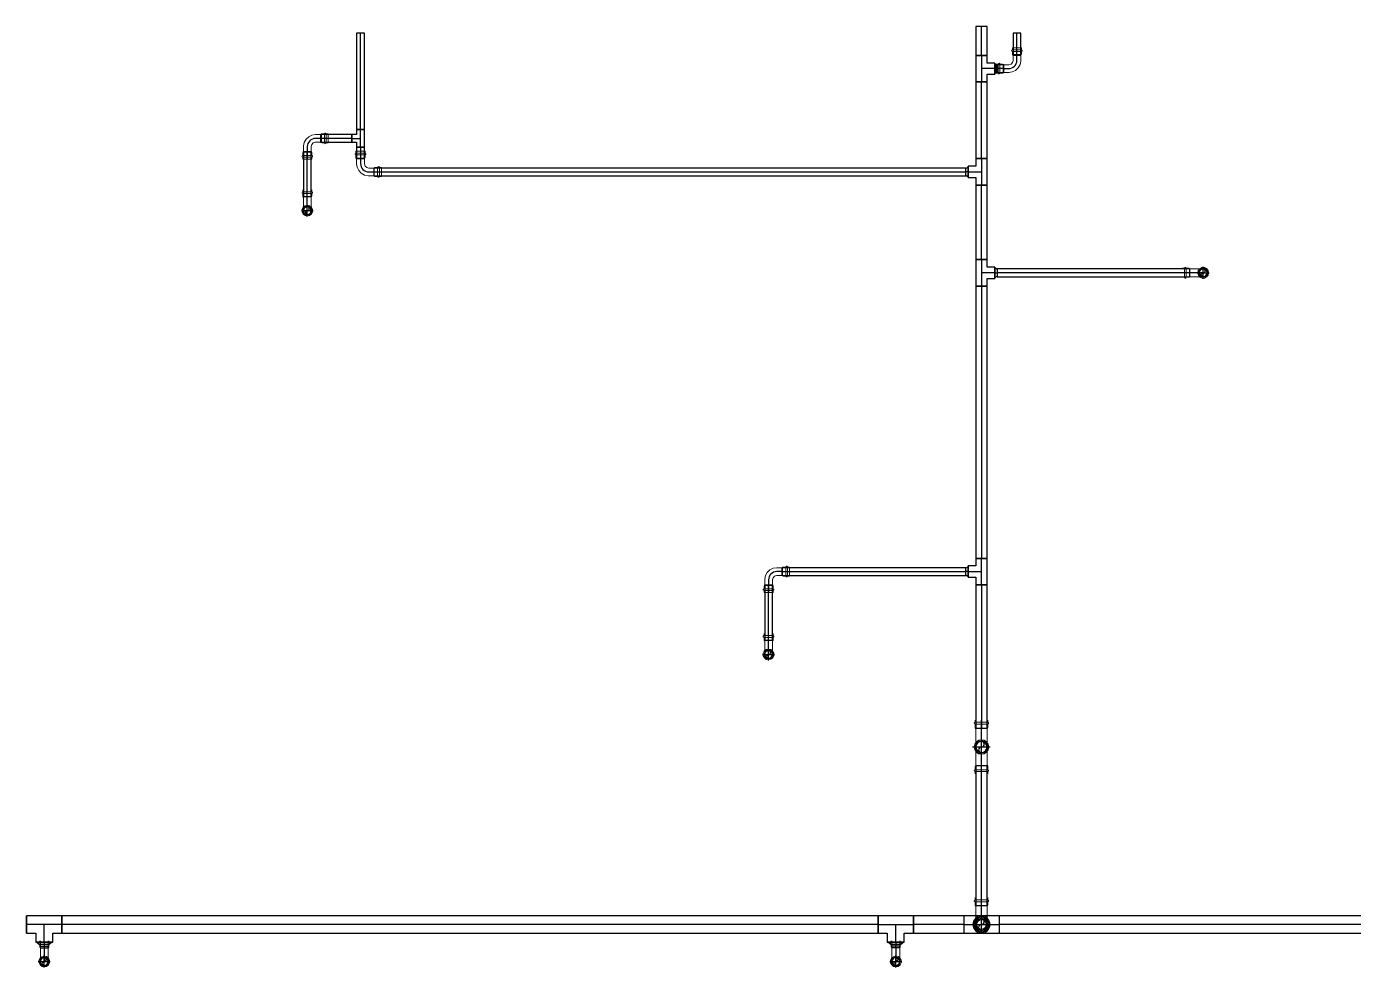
# Model space of a CAD drawing. Header units: inches. Extents: x -3325 to -59, y 5 to 733.
# Drawn here: x -1687 to -1462.6, y 318.7 to 477.7 of the extents above; entities that cross this region are included whole.
import ezdxf

# ---------------------------------------------------------------- set-up
doc = ezdxf.new("R2010")
doc.units = ezdxf.units.IN
doc.header["$MEASUREMENT"] = 0
doc.layers.add('P-PIPE', color=3, linetype='Continuous', lineweight=9)
doc.layers.add('X - REF - FP', color=7, linetype='Continuous', true_color=0xb90000)

# ---------------------------------------------------------------- blocks, each defined once
blk = doc.blocks.new('Victaulic-VicPress316-Elbow 90-45deg Style P568_P571 - Standard-V2-FIFTH LEVEL')
at = {"layer": 'P-PIPE'}
for p, q in [((-1934.31, 162.63), (-1934.64, 162.63)), ((-1933.35, 162.52), (-1934.64, 162.52)), ((-1934.64, 161.86), (-1934.64, 161.86)), ((-1934.64, 161.86), (-1934.64, 161.86)), ((-1934.64, 161.86), (-1934.64, 161.86)), ((-1934.64, 161.86), (-1934.64, 161.86)), ((-1934.31, 161.86), (-1934.31, 161.86)), ((-1934.31, 161.86), (-1934.31, 161.86)), ((-1933.56, 162.63), (-1934.02, 162.63)), ((-1934.02, 161.86), (-1934.02, 161.86)), ((-1934.02, 161.86), (-1934.02, 161.86)), ((-1932.52, 162.52), (-1933.45, 162.52)), ((-1933.45, 162.52), (-1933.45, 161.86)), ((-1933.45, 161.86), (-1933.45, 162.52)), ((-1933.45, 161.86), (-1933.45, 161.21)), ((-1933.45, 161.21), (-1933.45, 161.86)), ((-1932.52, 161.86), (-1933.45, 161.86)), ((-1933.35, 161.86), (-1933.35, 161.86)), ((-1933.35, 161.86), (-1933.35, 161.86)), ((-1932.52, 161.86), (-1931.12, 161.86)), ((-1931.12, 161.86), (-1931.12, 161.86)), ((-1934.64, 161.21), (-1933.35, 161.21)), ((-1934.64, 161.1), (-1934.31, 161.1)), ((-1934.02, 161.1), (-1933.56, 161.1)), ((-1933.45, 161.21), (-1932.52, 161.21))]:
    blk.add_line(p, q, dxfattribs=at)
at = {"layer": 'P-PIPE', "flags": 128}
for points in [[(-1934.31, 162.63), (-1934.24, 162.75), (-1934.1, 162.76), (-1934.02, 162.65), (-1934.02, 162.63)], [(-1934.31, 162.63), (-1934.31, 162.54), (-1934.31, 162.29), (-1934.31, 161.93), (-1934.31, 161.86)], [(-1934.31, 161.86), (-1934.31, 162.23), (-1934.31, 162.51), (-1934.31, 162.63), (-1934.31, 162.63)], [(-1934.31, 161.1), (-1934.31, 161.19), (-1934.31, 161.44), (-1934.31, 161.8), (-1934.31, 161.86)], [(-1934.31, 161.86), (-1934.31, 161.5), (-1934.31, 161.22), (-1934.31, 161.1), (-1934.31, 161.1)], [(-1934.02, 162.63), (-1934.02, 162.54), (-1934.02, 162.29), (-1934.02, 161.93), (-1934.02, 161.86)], [(-1934.02, 161.86), (-1934.02, 162.23), (-1934.02, 162.51), (-1934.02, 162.63), (-1934.02, 162.63)], [(-1934.02, 161.1), (-1934.02, 161.19), (-1934.02, 161.44), (-1934.02, 161.8), (-1934.02, 161.86)], [(-1934.02, 161.86), (-1934.02, 161.5), (-1934.02, 161.22), (-1934.02, 161.1), (-1934.02, 161.1)], [(-1933.56, 162.63), (-1933.36, 162.54), (-1933.35, 162.52)], [(-1931.12, 162.52), (-1931.22, 162.52), (-1931.48, 162.52), (-1931.89, 162.52), (-1932.37, 162.52), (-1932.52, 162.52)], [(-1930.21, 161.86), (-1930.31, 162.26), (-1930.56, 162.58), (-1930.93, 162.76), (-1931.34, 162.75), (-1931.71, 162.56), (-1931.96, 162.24), (-1932.04, 161.86)], [(-1932.04, 161.86), (-1931.94, 161.47), (-1931.69, 161.15), (-1931.32, 160.97), (-1930.91, 160.98), (-1930.54, 161.17), (-1930.29, 161.49), (-1930.21, 161.86)], [(-1930.36, 161.86), (-1930.45, 162.23), (-1930.7, 162.51), (-1931.06, 162.63), (-1931.43, 162.57), (-1931.73, 162.34), (-1931.88, 162), (-1931.89, 161.86)], [(-1931.89, 161.86), (-1931.8, 161.5), (-1931.55, 161.22), (-1931.19, 161.1), (-1930.82, 161.16), (-1930.52, 161.39), (-1930.37, 161.73), (-1930.36, 161.86)], [(-1934.02, 161.1), (-1934.08, 160.98), (-1934.22, 160.97), (-1934.31, 161.08), (-1934.31, 161.1)], [(-1933.35, 161.21), (-1933.54, 161.1), (-1933.56, 161.1)], [(-1932.52, 161.21), (-1932.02, 161.21), (-1931.59, 161.21), (-1931.28, 161.21), (-1931.13, 161.21), (-1931.12, 161.21)]]:
    blk.add_lwpolyline(points, dxfattribs=at)
at = {"layer": 'P-PIPE'}
for radius, start, end in [(0.766, 0, 180), (0.766, 0, 180), (0.766, 0, 180), (0.766, 180, 0), (0.766, 180, 0), (0.766, 180, 0), (0.657, 0, 180), (0.657, 0, 180), (0.657, 90, 180), (0.658, 180, 0), (0.658, 180, 0), (0.657, 180, 270), (0.658, 0, 90), (0.658, 270, 0)]:
    blk.add_arc((-1931.12, 161.86), radius, start, end, dxfattribs=at)
blk = doc.blocks.new('Victaulic-VicPress316-Elbow 90-45deg Style P568_P571 - Standard-523083-FIFTH LEVEL')
at = {"layer": 'P-PIPE'}
for p, q in [((-0.77, 3.52), (-0.77, 3.18)), ((0.77, 3.52), (-0.77, 3.52)), ((-0.77, 3.52), (0.77, 3.52)), ((-0.77, 3.18), (0.77, 3.18)), ((0.77, 3.18), (-0.77, 3.18)), ((-0.77, 2.89), (-0.77, 2.44)), ((-0.77, 2.89), (0.77, 2.89)), ((0.77, 2.89), (-0.77, 2.89)), ((-0.66, 3.52), (-0.66, 2.22)), ((-0.66, 3.52), (0.66, 3.52)), ((0.66, 3.52), (-0.66, 3.52)), ((-0.66, 2.33), (-0.66, 1.39)), ((0, 2.33), (-0.66, 2.33)), ((-0.66, 2.33), (0, 2.33)), ((0, 2.33), (0.66, 2.33)), ((0.66, 2.33), (0, 2.33)), ((0, 1.39), (0, 2.33)), ((0.66, 2.22), (0.66, 3.52)), ((0.66, 1.39), (0.66, 2.33)), ((0.77, 3.18), (0.77, 3.52)), ((0.77, 2.44), (0.77, 2.89)), ((-3.18, 0.77), (-3.52, 0.77)), ((-3.52, 0.77), (-3.52, -0.77)), ((-3.52, -0.77), (-3.52, 0.77)), ((-2.22, 0.66), (-3.52, 0.66)), ((-3.52, -0.66), (-3.52, 0.66)), ((-3.52, 0.66), (-3.52, -0.66)), ((-3.18, -0.77), (-3.18, 0.77)), ((-3.18, 0.77), (-3.18, -0.77)), ((-2.44, 0.77), (-2.89, 0.77)), ((-2.89, -0.77), (-2.89, 0.77)), ((-2.89, 0.77), (-2.89, -0.77)), ((-1.39, 0.66), (-2.33, 0.66)), ((-2.33, 0), (-2.33, 0.66)), ((-2.33, 0.66), (-2.33, 0)), ((-2.22, -0.66), (-2.22, 0.66)), ((-2.22, 0.66), (-2.22, -0.66)), ((-0.66, 2.22), (0.66, 2.22)), ((0.66, 2.22), (-0.66, 2.22)), ((-3.52, -0.66), (-2.22, -0.66)), ((-3.52, -0.77), (-3.18, -0.77)), ((-2.89, -0.77), (-2.44, -0.77)), ((-2.33, 0), (-2.33, -0.66)), ((-2.33, -0.66), (-2.33, 0)), ((-1.39, 0), (-2.33, 0)), ((-2.33, -0.66), (-1.39, -0.66))]:
    blk.add_line(p, q, dxfattribs=at)
at = {"layer": 'P-PIPE', "flags": 128}
for points in [[(-0.77, 2.89), (-0.89, 2.96), (-0.9, 3.1), (-0.79, 3.18), (-0.77, 3.18)], [(0.77, 3.18), (0.67, 3.18), (0.42, 3.18), (0.07, 3.18), (-0.3, 3.18), (-0.6, 3.18), (-0.75, 3.18), (-0.77, 3.18)], [(-0.77, 3.18), (-0.67, 3.18), (-0.42, 3.18), (-0.07, 3.18), (0.3, 3.18), (0.6, 3.18), (0.75, 3.18), (0.77, 3.18)], [(-0.77, 2.89), (-0.67, 2.89), (-0.42, 2.89), (-0.07, 2.89), (0.3, 2.89), (0.6, 2.89), (0.75, 2.89), (0.77, 2.89)], [(0.77, 2.89), (0.67, 2.89), (0.42, 2.89), (0.07, 2.89), (-0.3, 2.89), (-0.6, 2.89), (-0.75, 2.89), (-0.77, 2.89)], [(-0.66, 2.22), (-0.77, 2.41), (-0.77, 2.44)], [(0.77, 2.44), (0.68, 2.24), (0.66, 2.22)], [(0.77, 3.18), (0.89, 3.11), (0.9, 2.98), (0.79, 2.89), (0.77, 2.89)], [(-3.18, 0.77), (-3.11, 0.89), (-2.98, 0.9), (-2.89, 0.79), (-2.89, 0.77)], [(-3.18, 0.77), (-3.18, 0.67), (-3.18, 0.42), (-3.18, 0.07), (-3.18, -0.3), (-3.18, -0.6), (-3.18, -0.75), (-3.18, -0.77)], [(-3.18, -0.77), (-3.18, -0.67), (-3.18, -0.42), (-3.18, -0.07), (-3.18, 0.3), (-3.18, 0.6), (-3.18, 0.75), (-3.18, 0.77)], [(-2.89, -0.77), (-2.89, -0.67), (-2.89, -0.42), (-2.89, -0.07), (-2.89, 0.3), (-2.89, 0.6), (-2.89, 0.75), (-2.89, 0.77)], [(-2.89, 0.77), (-2.89, 0.67), (-2.89, 0.42), (-2.89, 0.07), (-2.89, -0.3), (-2.89, -0.6), (-2.89, -0.75), (-2.89, -0.77)], [(-2.44, 0.77), (-2.24, 0.68), (-2.22, 0.66)], [(-0.66, 1.39), (-0.75, 1.04), (-1, 0.77), (-1.35, 0.66), (-1.39, 0.66)], [(-1.39, -0.66), (-0.78, -0.56), (-0.23, -0.29), (0.22, 0.13), (0.53, 0.67), (0.65, 1.27), (0.66, 1.39)], [(-2.89, -0.77), (-2.96, -0.89), (-3.1, -0.9), (-3.18, -0.79), (-3.18, -0.77)], [(-2.22, -0.66), (-2.41, -0.77), (-2.44, -0.77)]]:
    blk.add_lwpolyline(points, dxfattribs=at)
at = {"layer": 'P-PIPE'}
blk.add_arc((-1.39, 1.39), 1.39, 270, 0, dxfattribs=at)
blk = doc.blocks.new('Victaulic-VicPress316-Elbow 90-45deg Style P568_P571 - Standard-V1-FIFTH LEVEL')
at = {"layer": 'P-PIPE'}
for p, q in [((-2327.12, 161.86), (-2327.12, 161.86)), ((-2327.12, 161.86), (-2325.73, 161.86)), ((-2324.79, 162.52), (-2325.73, 162.52)), ((-2325.73, 161.86), (-2324.79, 161.86)), ((-2323.6, 162.52), (-2324.9, 162.52)), ((-2324.9, 161.86), (-2324.9, 161.86)), ((-2324.9, 161.86), (-2324.9, 161.86)), ((-2324.79, 162.52), (-2324.79, 161.86)), ((-2324.79, 161.86), (-2324.79, 162.52)), ((-2324.79, 161.86), (-2324.79, 161.21)), ((-2324.79, 161.21), (-2324.79, 161.86)), ((-2324.23, 162.63), (-2324.69, 162.63)), ((-2324.23, 161.86), (-2324.23, 161.86)), ((-2324.23, 161.86), (-2324.23, 161.86)), ((-2323.6, 162.63), (-2323.94, 162.63)), ((-2323.94, 161.86), (-2323.94, 161.86)), ((-2323.94, 161.86), (-2323.94, 161.86)), ((-2323.6, 161.86), (-2323.6, 161.86)), ((-2323.6, 161.86), (-2323.6, 161.86)), ((-2323.6, 161.86), (-2323.6, 161.86)), ((-2323.6, 161.86), (-2323.6, 161.86)), ((-2325.73, 161.21), (-2324.79, 161.21)), ((-2324.9, 161.21), (-2323.6, 161.21)), ((-2324.69, 161.1), (-2324.23, 161.1)), ((-2323.94, 161.1), (-2323.6, 161.1))]:
    blk.add_line(p, q, dxfattribs=at)
at = {"layer": 'P-PIPE', "flags": 128}
for points in [[(-2326.21, 161.86), (-2326.31, 162.26), (-2326.56, 162.58), (-2326.93, 162.76), (-2327.34, 162.75), (-2327.71, 162.56), (-2327.96, 162.24), (-2328.04, 161.86)], [(-2328.04, 161.86), (-2327.94, 161.47), (-2327.69, 161.15), (-2327.32, 160.97), (-2326.91, 160.98), (-2326.54, 161.17), (-2326.29, 161.49), (-2326.21, 161.86)], [(-2326.36, 161.86), (-2326.45, 162.23), (-2326.7, 162.51), (-2327.06, 162.63), (-2327.43, 162.57), (-2327.73, 162.34), (-2327.88, 162), (-2327.89, 161.86)], [(-2327.89, 161.86), (-2327.8, 161.5), (-2327.55, 161.22), (-2327.19, 161.1), (-2326.82, 161.16), (-2326.52, 161.39), (-2326.37, 161.73), (-2326.36, 161.86)], [(-2325.73, 162.52), (-2326.23, 162.52), (-2326.66, 162.52), (-2326.97, 162.52), (-2327.12, 162.52), (-2327.12, 162.52)], [(-2324.9, 162.52), (-2324.71, 162.63), (-2324.69, 162.63)], [(-2324.23, 162.63), (-2324.17, 162.75), (-2324.03, 162.76), (-2323.94, 162.65), (-2323.94, 162.63)], [(-2324.23, 162.63), (-2324.23, 162.54), (-2324.23, 162.29), (-2324.23, 161.93), (-2324.23, 161.86)], [(-2324.23, 161.86), (-2324.23, 162.23), (-2324.23, 162.51), (-2324.23, 162.63), (-2324.23, 162.63)], [(-2324.23, 161.1), (-2324.23, 161.19), (-2324.23, 161.44), (-2324.23, 161.8), (-2324.23, 161.86)], [(-2324.23, 161.86), (-2324.23, 161.5), (-2324.23, 161.22), (-2324.23, 161.1), (-2324.23, 161.1)], [(-2323.94, 162.63), (-2323.94, 162.54), (-2323.94, 162.29), (-2323.94, 161.93), (-2323.94, 161.86)], [(-2323.94, 161.86), (-2323.94, 162.23), (-2323.94, 162.51), (-2323.94, 162.63), (-2323.94, 162.63)], [(-2323.94, 161.1), (-2323.94, 161.19), (-2323.94, 161.44), (-2323.94, 161.8), (-2323.94, 161.86)], [(-2323.94, 161.86), (-2323.94, 161.5), (-2323.94, 161.22), (-2323.94, 161.1), (-2323.94, 161.1)], [(-2327.12, 161.21), (-2327.03, 161.21), (-2326.77, 161.21), (-2326.36, 161.21), (-2325.88, 161.21), (-2325.73, 161.21)], [(-2324.69, 161.1), (-2324.89, 161.19), (-2324.9, 161.21)], [(-2323.94, 161.1), (-2324.01, 160.98), (-2324.15, 160.97), (-2324.23, 161.08), (-2324.23, 161.1)]]:
    blk.add_lwpolyline(points, dxfattribs=at)
at = {"layer": 'P-PIPE'}
for radius, start, end in [(0.767, 0, 180), (0.767, 0, 180), (0.767, 0, 180), (0.767, 180, 360), (0.767, 180, 0), (0.767, 180, 0), (0.657, 360, 180), (0.657, 0, 180), (0.657, 90, 180), (0.658, 180, 0), (0.658, 180, 0), (0.657, 180, 270), (0.658, 0, 90), (0.658, 270, 0)]:
    blk.add_arc((-2327.12, 161.86), radius, start, end, dxfattribs=at)
blk = doc.blocks.new('Transition - Generic - Plumbing-CW-1126388-FIFTH LEVEL')
at = {"layer": 'P-PIPE'}
for radius, start, end in [(1.31, 0, 180), (1.31, 180, 0), (0.812, 0, 180), (0.813, 180, 0)]:
    blk.add_arc((-2607, 272), radius, start, end, dxfattribs=at)
blk = doc.blocks.new('Victaulic-VicPress316-Elbow 90-45deg Style P568_P571 - Standard-V11-FIFTH LEVEL')
at = {"layer": 'P-PIPE'}
for p, q in [((-3077.06, 595.55), (-3077.06, 595.17)), ((-3077.06, 594.85), (-3077.06, 594.29)), ((-3076.95, 595.55), (-3076.95, 594.07)), ((-3076, 595.55), (-3076, 595.55)), ((-3076, 595.55), (-3076, 595.55)), ((-3076, 595.55), (-3076, 595.55)), ((-3076, 595.55), (-3076, 595.55)), ((-3076, 595.17), (-3076, 595.17)), ((-3076, 595.17), (-3076, 595.17)), ((-3076, 594.85), (-3076, 594.85)), ((-3076, 594.85), (-3076, 594.85)), ((-3075.05, 594.07), (-3075.05, 595.55)), ((-3074.94, 595.17), (-3074.94, 595.55)), ((-3074.94, 594.29), (-3074.94, 594.85)), ((-3076.95, 594.18), (-3076.95, 593.02)), ((-3076, 594.18), (-3076.95, 594.18)), ((-3076.95, 594.18), (-3076, 594.18)), ((-3075.05, 594.18), (-3076, 594.18)), ((-3076, 594.18), (-3075.05, 594.18)), ((-3076, 593.02), (-3076, 594.18)), ((-3076, 594.07), (-3076, 594.07)), ((-3076, 594.07), (-3076, 594.07)), ((-3076, 591), (-3076, 593.02)), ((-3075.05, 593.02), (-3075.05, 594.18)), ((-3076, 591), (-3076, 591))]:
    blk.add_line(p, q, dxfattribs=at)
at = {"layer": 'P-PIPE', "flags": 128}
for points in [[(-3077.06, 594.85), (-3077.2, 594.92), (-3077.21, 595.08), (-3077.09, 595.17), (-3077.06, 595.17)], [(-3077.06, 595.17), (-3076.97, 595.17), (-3076.71, 595.17), (-3076.32, 595.17), (-3076, 595.17)], [(-3076, 595.17), (-3076.44, 595.17), (-3076.79, 595.17), (-3077.01, 595.17), (-3077.06, 595.17)], [(-3077.06, 594.85), (-3076.97, 594.85), (-3076.71, 594.85), (-3076.32, 594.85), (-3076, 594.85)], [(-3076, 594.85), (-3076.44, 594.85), (-3076.79, 594.85), (-3077.01, 594.85), (-3077.06, 594.85)], [(-3074.94, 595.17), (-3075.04, 595.17), (-3075.3, 595.17), (-3075.68, 595.17), (-3076, 595.17)], [(-3076, 595.17), (-3075.57, 595.17), (-3075.21, 595.17), (-3074.99, 595.17), (-3074.94, 595.17)], [(-3074.94, 594.85), (-3075.04, 594.85), (-3075.3, 594.85), (-3075.68, 594.85), (-3076, 594.85)], [(-3076, 594.85), (-3075.57, 594.85), (-3075.21, 594.85), (-3074.99, 594.85), (-3074.94, 594.85)], [(-3074.94, 595.17), (-3074.81, 595.1), (-3074.79, 594.94), (-3074.92, 594.85), (-3074.94, 594.85)], [(-3076.95, 594.07), (-3077.06, 594.26), (-3077.06, 594.29)], [(-3076.95, 591), (-3076.95, 591.09), (-3076.95, 591.36), (-3076.95, 591.79), (-3076.95, 592.32), (-3076.95, 592.92), (-3076.95, 593.02)], [(-3074.94, 594.29), (-3075.03, 594.09), (-3075.05, 594.07)], [(-3075.05, 593.02), (-3075.05, 592.41), (-3075.05, 591.86), (-3075.05, 591.42), (-3075.05, 591.12), (-3075.05, 591), (-3075.05, 591)], [(-3076, 592.22), (-3076.47, 592.13), (-3076.87, 591.87), (-3077.13, 591.47), (-3077.23, 591.01), (-3077.14, 590.54), (-3076.87, 590.14), (-3076.48, 589.87), (-3076.02, 589.78), (-3076, 589.78)], [(-3076.95, 591), (-3076.86, 591.41), (-3076.6, 591.74), (-3076.23, 591.92), (-3076, 591.95)], [(-3076, 590.05), (-3076.41, 590.14), (-3076.74, 590.4), (-3076.93, 590.78), (-3076.95, 591)], [(-3076, 589.78), (-3075.54, 589.87), (-3075.14, 590.13), (-3074.87, 590.53), (-3074.78, 590.99), (-3074.87, 591.46), (-3075.13, 591.86), (-3075.53, 592.13), (-3075.99, 592.22), (-3076, 592.22)], [(-3076, 591.95), (-3075.59, 591.86), (-3075.27, 591.6), (-3075.08, 591.22), (-3075.05, 591)], [(-3075.05, 591), (-3075.15, 590.59), (-3075.4, 590.26), (-3075.78, 590.08), (-3076, 590.05)]]:
    blk.add_lwpolyline(points, dxfattribs=at)
at = {"layer": 'P-PIPE'}
for radius, start, end in [(1.06, 90, 270), (1.06, 90, 270), (1.06, 90, 270), (0.95, 90, 270), (0.95, 90, 270), (0.95, 90, 180), (0.95, 180, 270), (1.06, 270, 90), (1.06, 270, 90), (1.06, 270, 90), (0.95, 270, 90), (0.95, 270, 90), (0.95, 0, 90), (0.95, 270, 0)]:
    blk.add_arc((-3076, 591), radius, start, end, dxfattribs=at)
blk = doc.blocks.new('Victaulic-VicPress316-Elbow 90-45deg Style P568_P571 - Standard-V10-FIFTH LEVEL')
at = {"layer": 'P-PIPE'}
for p, q in [((-3076, 591), (-3076, 591)), ((-3073.99, 591), (-3076, 591)), ((-3072.82, 591.95), (-3073.99, 591.95)), ((-3073.99, 591), (-3072.82, 591)), ((-3071.45, 591.95), (-3072.93, 591.95)), ((-3072.93, 591), (-3072.93, 591)), ((-3072.93, 591), (-3072.93, 591)), ((-3072.82, 591), (-3072.82, 591.95)), ((-3072.82, 591.95), (-3072.82, 591)), ((-3072.82, 590.05), (-3072.82, 591)), ((-3072.82, 591), (-3072.82, 590.05)), ((-3072.16, 592.06), (-3072.71, 592.06)), ((-3072.16, 591), (-3072.16, 591)), ((-3072.16, 591), (-3072.16, 591)), ((-3071.45, 592.06), (-3071.83, 592.06)), ((-3071.83, 591), (-3071.83, 591)), ((-3071.83, 591), (-3071.83, 591)), ((-3071.45, 591), (-3071.45, 591)), ((-3071.45, 591), (-3071.45, 591)), ((-3071.45, 591), (-3071.45, 591)), ((-3071.45, 591), (-3071.45, 591)), ((-3073.99, 590.05), (-3072.82, 590.05)), ((-3072.93, 590.05), (-3071.45, 590.05)), ((-3072.71, 589.94), (-3072.16, 589.94)), ((-3071.83, 589.94), (-3071.45, 589.94))]:
    blk.add_line(p, q, dxfattribs=at)
at = {"layer": 'P-PIPE', "flags": 128}
for points in [[(-3074.78, 591), (-3074.87, 591.47), (-3075.14, 591.86), (-3075.53, 592.13), (-3076, 592.22), (-3076.46, 592.13), (-3076.86, 591.87), (-3077.13, 591.48), (-3077.23, 591.01), (-3077.23, 591)], [(-3077.23, 591), (-3077.13, 590.53), (-3076.87, 590.14), (-3076.48, 589.87), (-3076.01, 589.78), (-3075.54, 589.87), (-3075.14, 590.13), (-3074.88, 590.52), (-3074.78, 590.99), (-3074.78, 591)], [(-3074.94, 591), (-3075.04, 591.43), (-3075.3, 591.79), (-3075.68, 592.01), (-3076.12, 592.05), (-3076.54, 591.91), (-3076.87, 591.61), (-3077.04, 591.21), (-3077.06, 591)], [(-3077.06, 591), (-3076.97, 590.57), (-3076.71, 590.21), (-3076.32, 589.99), (-3075.88, 589.95), (-3075.46, 590.09), (-3075.14, 590.39), (-3074.96, 590.79), (-3074.94, 591)], [(-3073.99, 591.95), (-3074.59, 591.95), (-3075.14, 591.95), (-3075.59, 591.95), (-3075.88, 591.95), (-3076, 591.95), (-3076, 591.95)], [(-3072.93, 591.95), (-3072.74, 592.06), (-3072.71, 592.06)], [(-3072.16, 592.06), (-3072.08, 592.2), (-3071.92, 592.21), (-3071.83, 592.08), (-3071.83, 592.06)], [(-3072.16, 592.06), (-3072.16, 591.97), (-3072.16, 591.71), (-3072.16, 591.32), (-3072.16, 591)], [(-3072.16, 591), (-3072.16, 591.43), (-3072.16, 591.79), (-3072.16, 592.01), (-3072.16, 592.06)], [(-3072.16, 589.94), (-3072.16, 590.03), (-3072.16, 590.29), (-3072.16, 590.68), (-3072.16, 591)], [(-3072.16, 591), (-3072.16, 590.57), (-3072.16, 590.21), (-3072.16, 589.99), (-3072.16, 589.94)], [(-3071.83, 592.06), (-3071.83, 591.97), (-3071.83, 591.71), (-3071.83, 591.32), (-3071.83, 591)], [(-3071.83, 591), (-3071.83, 591.43), (-3071.83, 591.79), (-3071.83, 592.01), (-3071.83, 592.06)], [(-3071.83, 589.94), (-3071.83, 590.03), (-3071.83, 590.29), (-3071.83, 590.68), (-3071.83, 591)], [(-3071.83, 591), (-3071.83, 590.57), (-3071.83, 590.21), (-3071.83, 589.99), (-3071.83, 589.94)], [(-3076, 590.05), (-3075.91, 590.05), (-3075.64, 590.05), (-3075.22, 590.05), (-3074.68, 590.05), (-3074.08, 590.05), (-3073.99, 590.05)], [(-3072.71, 589.94), (-3072.92, 590.03), (-3072.93, 590.05)], [(-3071.83, 589.94), (-3071.9, 589.8), (-3072.06, 589.79), (-3072.16, 589.92), (-3072.16, 589.94)]]:
    blk.add_lwpolyline(points, dxfattribs=at)
at = {"layer": 'P-PIPE'}
for radius, start, end in [(1.06, 0, 180), (1.06, 0, 180), (1.06, 0, 180), (1.06, 180, 0), (1.06, 180, 0), (1.06, 180, 0), (0.95, 0, 180), (0.95, 0, 180), (0.95, 90, 180), (0.95, 180, 0), (0.95, 180, 0), (0.95, 180, 270), (0.95, 0, 90), (0.95, 270, 0)]:
    blk.add_arc((-3076, 591), radius, start, end, dxfattribs=at)

msp = doc.modelspace()

# ---------------------------------------------------------------- linework, layer by layer
at = {"layer": 'X - REF - FP'}
for p, q in [((-1631.17, 476.64), (-1631.17, 460.35)), ((-1629.86, 476.64), (-1631.17, 476.64)), ((-1630.51, 460.35), (-1630.51, 476.64)), ((-1630.51, 460.35), (-1630.51, 476.64)), ((-1629.86, 460.35), (-1629.86, 476.64)), ((-1526.46, 477.75), (-1526.46, 472.88)), ((-1524.56, 477.75), (-1526.46, 477.75)), ((-1525.51, 472.88), (-1525.51, 477.75)), ((-1525.51, 472.88), (-1525.51, 477.75)), ((-1524.56, 472.88), (-1524.56, 477.75)), ((-1520.17, 476.64), (-1520.17, 472.97)), ((-1518.86, 476.64), (-1520.17, 476.64)), ((-1519.51, 472.97), (-1519.51, 476.64)), ((-1519.51, 472.97), (-1519.51, 476.64)), ((-1518.86, 472.97), (-1518.86, 476.64)), ((-1519.51, 472.03), (-1519.51, 474.16)), ((-1526.47, 472.88), (-1526.47, 468.39)), ((-1524.56, 472.88), (-1526.47, 472.88)), ((-1526.47, 472.88), (-1524.56, 472.88)), ((-1524.56, 472.88), (-1526.46, 472.88)), ((-1525.51, 472.88), (-1525.51, 468.39)), ((-1524.56, 471.59), (-1524.56, 472.88)), ((-1523.27, 471.59), (-1524.56, 471.59)), ((-1523.27, 471.59), (-1523.27, 469.68)), ((-1523.27, 469.68), (-1523.27, 471.59)), ((-1522.86, 471.2), (-1523.27, 471.45)), ((-1521.84, 471.29), (-1522.86, 471.29)), ((-1522.86, 471.29), (-1522.86, 469.98)), ((-1521.84, 471.29), (-1521.84, 469.98)), ((-1518.86, 472.97), (-1520.17, 472.97)), ((-1519.51, 472.03), (-1519.51, 472.97)), ((-1523.27, 470.64), (-1525.51, 470.64)), ((-1524.56, 468.39), (-1524.56, 469.68)), ((-1524.56, 469.68), (-1523.27, 469.68)), ((-1523.27, 470.64), (-1522.86, 470.64)), ((-1523.27, 469.82), (-1522.86, 470.07)), ((-1521.84, 470.64), (-1522.86, 470.64)), ((-1521.84, 470.64), (-1522.86, 470.64)), ((-1522.86, 469.98), (-1521.84, 469.98)), ((-1521.84, 470.64), (-1520.91, 470.64)), ((-1524.56, 468.39), (-1526.47, 468.39)), ((-1526.47, 468.39), (-1524.56, 468.39)), ((-1526.46, 468.39), (-1526.46, 455.43)), ((-1524.56, 468.39), (-1526.46, 468.39)), ((-1525.51, 455.43), (-1525.51, 468.39)), ((-1525.51, 455.43), (-1525.51, 468.39)), ((-1524.56, 455.43), (-1524.56, 468.39)), ((-1629.86, 460.35), (-1631.17, 460.35)), ((-1631.17, 460.35), (-1631.17, 459.51)), ((-1631.17, 460.35), (-1629.86, 460.35)), ((-1629.86, 460.35), (-1631.17, 460.35)), ((-1630.51, 457.36), (-1630.51, 460.35)), ((-1629.86, 457.36), (-1629.86, 460.35)), ((-1637.18, 458.85), (-1638.12, 458.85)), ((-1632.01, 459.51), (-1637.18, 459.51)), ((-1637.18, 459.51), (-1637.18, 458.19)), ((-1632.01, 458.85), (-1637.18, 458.85)), ((-1632.01, 458.85), (-1637.18, 458.85)), ((-1637.18, 458.19), (-1632.01, 458.19)), ((-1632.01, 459.51), (-1632.01, 458.19)), ((-1631.17, 459.51), (-1632.01, 459.51)), ((-1632.01, 458.19), (-1632.01, 459.51)), ((-1632.01, 459.51), (-1632.01, 458.19)), ((-1632.01, 458.85), (-1630.51, 458.85)), ((-1632.01, 458.19), (-1631.17, 458.19)), ((-1631.17, 458.19), (-1631.17, 457.36)), ((-1640.17, 456.52), (-1640.17, 448.97)), ((-1638.86, 456.52), (-1640.17, 456.52)), ((-1639.51, 457.46), (-1639.51, 456.52)), ((-1639.51, 457.46), (-1639.51, 455.33)), ((-1639.51, 448.97), (-1639.51, 456.52)), ((-1639.51, 448.97), (-1639.51, 456.52)), ((-1638.86, 448.97), (-1638.86, 456.52)), ((-1631.17, 457.36), (-1631.17, 455.51)), ((-1631.17, 457.36), (-1629.86, 457.36)), ((-1631.17, 457.36), (-1629.86, 457.36)), ((-1629.86, 457.36), (-1631.17, 457.36)), ((-1631.17, 455.51), (-1629.86, 455.51)), ((-1630.51, 457.36), (-1630.51, 455.51)), ((-1630.51, 457.36), (-1630.51, 455.51)), ((-1630.51, 455.51), (-1630.51, 454.58)), ((-1629.86, 455.51), (-1629.86, 457.36)), ((-1528.17, 453.84), (-1628.18, 453.84)), ((-1628.18, 452.52), (-1628.18, 453.84)), ((-1527.76, 453.99), (-1528.17, 453.74)), ((-1528.17, 452.52), (-1528.17, 453.84)), ((-1526.47, 454.13), (-1527.76, 454.13)), ((-1527.76, 454.13), (-1527.76, 452.23)), ((-1527.76, 452.23), (-1527.76, 454.13)), ((-1526.47, 455.43), (-1526.47, 454.13)), ((-1526.47, 455.43), (-1524.56, 455.43)), ((-1524.56, 455.43), (-1526.47, 455.43)), ((-1524.56, 455.43), (-1526.46, 455.43)), ((-1525.51, 455.43), (-1525.51, 450.94)), ((-1524.56, 450.94), (-1524.56, 455.43)), ((-1629.12, 453.18), (-1628.18, 453.18)), ((-1629.12, 453.18), (-1626.99, 453.18)), ((-1628.18, 453.18), (-1528.17, 453.18)), ((-1628.18, 453.18), (-1528.17, 453.18)), ((-1628.18, 452.52), (-1528.17, 452.52)), ((-1527.76, 453.18), (-1528.17, 453.18)), ((-1528.17, 452.62), (-1527.76, 452.37)), ((-1527.76, 453.18), (-1525.51, 453.18)), ((-1527.76, 452.23), (-1526.47, 452.23)), ((-1526.47, 452.23), (-1526.47, 450.94)), ((-1638.86, 448.97), (-1640.17, 448.97)), ((-1639.51, 448.03), (-1639.51, 450.16)), ((-1639.51, 448.03), (-1639.51, 448.97)), ((-1526.47, 450.94), (-1524.56, 450.94)), ((-1524.56, 450.94), (-1526.47, 450.94)), ((-1526.46, 450.94), (-1526.46, 438.38)), ((-1524.56, 450.94), (-1526.46, 450.94)), ((-1525.51, 438.38), (-1525.51, 450.94)), ((-1525.51, 438.38), (-1525.51, 450.94)), ((-1524.56, 438.38), (-1524.56, 450.94)), ((-1640.51, 446.64), (-1638.51, 446.64)), ((-1639.51, 446.64), (-1639.51, 448.03)), ((-1639.51, 445.64), (-1639.51, 447.64)), ((-1639.51, 446.64), (-1639.51, 446.64)), ((-1526.47, 438.38), (-1526.47, 433.89)), ((-1524.56, 438.38), (-1526.47, 438.38)), ((-1526.47, 438.38), (-1524.56, 438.38)), ((-1524.56, 438.38), (-1526.46, 438.38)), ((-1525.51, 438.38), (-1525.51, 433.89)), ((-1524.56, 437.09), (-1524.56, 438.38)), ((-1523.27, 436.14), (-1525.51, 436.14)), ((-1523.27, 437.09), (-1524.56, 437.09)), ((-1523.27, 437.09), (-1523.27, 435.18)), ((-1523.27, 435.18), (-1523.27, 437.09)), ((-1522.86, 436.7), (-1523.27, 436.95)), ((-1523.27, 436.14), (-1522.86, 436.14)), ((-1523.27, 435.32), (-1522.86, 435.57)), ((-1490.34, 436.79), (-1522.86, 436.79)), ((-1522.86, 436.79), (-1522.86, 435.48)), ((-1490.34, 436.14), (-1522.86, 436.14)), ((-1490.34, 436.14), (-1522.86, 436.14)), ((-1522.86, 435.48), (-1490.34, 435.48)), ((-1489.41, 436.14), (-1491.53, 436.14)), ((-1490.34, 436.79), (-1490.34, 435.48)), ((-1489.41, 436.14), (-1490.34, 436.14)), ((-1488.01, 436.14), (-1489.41, 436.14)), ((-1489.01, 436.14), (-1487.01, 436.14)), ((-1488.01, 435.14), (-1488.01, 437.14)), ((-1524.56, 433.89), (-1526.47, 433.89)), ((-1526.47, 433.89), (-1524.56, 433.89)), ((-1526.46, 433.89), (-1526.46, 387.88)), ((-1526.46, 433.89), (-1524.56, 433.89)), ((-1525.51, 433.89), (-1525.51, 387.88)), ((-1525.51, 433.89), (-1525.51, 387.88)), ((-1524.56, 433.89), (-1524.56, 435.18)), ((-1524.56, 435.18), (-1523.27, 435.18)), ((-1524.56, 387.88), (-1524.56, 433.89)), ((-1528.17, 386.29), (-1559.18, 386.29)), ((-1559.18, 384.98), (-1559.18, 386.29)), ((-1527.76, 386.45), (-1528.17, 386.2)), ((-1528.17, 384.98), (-1528.17, 386.29)), ((-1526.47, 386.59), (-1527.76, 386.59)), ((-1527.76, 384.68), (-1527.76, 386.59)), ((-1527.76, 386.59), (-1527.76, 384.68)), ((-1526.47, 387.88), (-1526.47, 386.59)), ((-1526.47, 387.88), (-1524.56, 387.88)), ((-1524.56, 387.88), (-1526.47, 387.88)), ((-1526.46, 387.88), (-1524.56, 387.88)), ((-1525.51, 383.39), (-1525.51, 387.88)), ((-1524.56, 383.39), (-1524.56, 387.88)), ((-1561.51, 384.24), (-1561.51, 383.31)), ((-1561.51, 384.24), (-1561.51, 382.12)), ((-1559.18, 385.64), (-1560.12, 385.64)), ((-1559.18, 385.64), (-1528.17, 385.64)), ((-1559.18, 385.64), (-1528.17, 385.64)), ((-1559.18, 384.98), (-1528.17, 384.98)), ((-1527.76, 385.64), (-1528.17, 385.64)), ((-1528.17, 385.07), (-1527.76, 384.82)), ((-1527.76, 385.64), (-1525.51, 385.64)), ((-1527.76, 384.68), (-1526.47, 384.68)), ((-1526.47, 384.68), (-1526.47, 383.39)), ((-1562.17, 383.31), (-1562.17, 373.97)), ((-1560.86, 383.31), (-1562.17, 383.31)), ((-1561.51, 373.97), (-1561.51, 383.31)), ((-1561.51, 373.97), (-1561.51, 383.31)), ((-1560.86, 373.97), (-1560.86, 383.31)), ((-1526.47, 383.39), (-1524.56, 383.39)), ((-1524.56, 383.39), (-1526.47, 383.39)), ((-1526.46, 383.39), (-1526.46, 359.18)), ((-1526.46, 383.39), (-1524.56, 383.39)), ((-1525.51, 383.39), (-1525.51, 359.18)), ((-1525.51, 383.39), (-1525.51, 359.18)), ((-1524.56, 359.18), (-1524.56, 383.39)), ((-1561.51, 373.03), (-1561.51, 375.16)), ((-1560.86, 373.97), (-1562.17, 373.97)), ((-1561.51, 373.03), (-1561.51, 373.97)), ((-1561.51, 371.64), (-1561.51, 373.03)), ((-1561.51, 370.64), (-1561.51, 372.64)), ((-1562.51, 371.64), (-1560.51, 371.64)), ((-1526.46, 359.18), (-1524.56, 359.18)), ((-1525.51, 358.02), (-1525.51, 360.55)), ((-1525.51, 358.02), (-1525.51, 359.18)), ((-1525.51, 356), (-1525.51, 358.02)), ((-1525.51, 354.5), (-1525.51, 357.5)), ((-1527.01, 356), (-1524.01, 356)), ((-1525.51, 353.98), (-1525.51, 356)), ((-1526.46, 352.82), (-1526.46, 329.18)), ((-1524.56, 352.82), (-1526.46, 352.82)), ((-1525.51, 352.82), (-1525.51, 353.98)), ((-1525.51, 329.18), (-1525.51, 352.82)), ((-1525.51, 329.18), (-1525.51, 352.82)), ((-1524.56, 329.18), (-1524.56, 352.82)), ((-1525.51, 328.02), (-1525.51, 330.55)), ((-1524.56, 329.18), (-1526.46, 329.18)), ((-1525.51, 328.02), (-1525.51, 329.18)), ((-1525.51, 326), (-1525.51, 328.02)), ((-1681.01, 327.44), (-1686.99, 327.44)), ((-1686.99, 324.56), (-1686.99, 327.44)), ((-1686.99, 327.44), (-1686.99, 324.56)), ((-1681.01, 326), (-1686.99, 326)), ((-1684, 323.01), (-1684, 326)), ((-1542.99, 327.44), (-1681.01, 327.44)), ((-1681.01, 327.44), (-1681.01, 324.56)), ((-1681.01, 324.56), (-1681.01, 327.44)), ((-1681.01, 327.44), (-1681.01, 324.56)), ((-1542.99, 326), (-1681.01, 326)), ((-1542.99, 326), (-1681.01, 326)), ((-1537.01, 327.44), (-1542.99, 327.44)), ((-1542.99, 324.56), (-1542.99, 327.44)), ((-1542.99, 327.44), (-1542.99, 324.56)), ((-1542.99, 327.44), (-1542.99, 324.56)), ((-1542.99, 326), (-1537.01, 326)), ((-1540, 323.01), (-1540, 326)), ((-1537.01, 324.56), (-1537.01, 327.44)), ((-1537.01, 327.44), (-1537.01, 324.56)), ((-1528.51, 327.44), (-1537.01, 327.44)), ((-1537.01, 327.44), (-1537.01, 324.56)), ((-1528.51, 326), (-1537.01, 326)), ((-1528.51, 326), (-1537.01, 326)), ((-1528.51, 327.44), (-1528.51, 324.56)), ((-1522.52, 327.44), (-1528.51, 327.44)), ((-1528.51, 326), (-1522.52, 326)), ((-1527.01, 326), (-1524.01, 326)), ((-1525.51, 324.5), (-1525.51, 327.5)), ((-1396.62, 327.44), (-1522.52, 327.44)), ((-1522.52, 327.44), (-1522.52, 324.56)), ((-1396.62, 326), (-1522.52, 326)), ((-1396.62, 326), (-1522.52, 326)), ((-1686.99, 324.56), (-1685.44, 324.56)), ((-1685.44, 324.56), (-1685.44, 323.01)), ((-1682.56, 324.56), (-1681.01, 324.56)), ((-1682.56, 323.01), (-1682.56, 324.56)), ((-1681.01, 324.56), (-1542.99, 324.56)), ((-1542.99, 324.56), (-1541.44, 324.56)), ((-1541.44, 324.56), (-1541.44, 323.01)), ((-1538.56, 324.56), (-1537.01, 324.56)), ((-1538.56, 323.01), (-1538.56, 324.56)), ((-1537.01, 324.56), (-1528.51, 324.56)), ((-1528.51, 324.56), (-1522.52, 324.56)), ((-1522.52, 324.56), (-1396.62, 324.56)), ((-1682.56, 323.01), (-1685.44, 323.01)), ((-1685.44, 323.01), (-1682.56, 323.01)), ((-1685.31, 323.01), (-1684.56, 322.35)), ((-1684.66, 322.35), (-1684.66, 322.07)), ((-1684.66, 322.35), (-1683.34, 322.35)), ((-1684.66, 322.07), (-1683.34, 322.07)), ((-1684, 323.01), (-1684, 322.35)), ((-1684, 322.35), (-1684, 322.07)), ((-1684, 322.35), (-1684, 322.07)), ((-1684, 322.07), (-1684, 321.14)), ((-1684, 321.14), (-1684, 319.74)), ((-1683.44, 322.35), (-1682.69, 323.01)), ((-1683.34, 322.07), (-1683.34, 322.35)), ((-1541.44, 323.01), (-1538.56, 323.01)), ((-1538.56, 323.01), (-1541.44, 323.01)), ((-1541.31, 323.01), (-1540.56, 322.35)), ((-1540.66, 322.35), (-1540.66, 322.07)), ((-1539.34, 322.35), (-1540.66, 322.35)), ((-1539.34, 322.07), (-1540.66, 322.07)), ((-1540, 323.01), (-1540, 322.35)), ((-1540, 322.07), (-1540, 322.35)), ((-1540, 322.07), (-1540, 322.35)), ((-1540, 322.07), (-1540, 321.14)), ((-1540, 321.14), (-1540, 319.74)), ((-1539.44, 322.35), (-1538.69, 323.01)), ((-1539.34, 322.07), (-1539.34, 322.35)), ((-1685, 319.74), (-1683, 319.74)), ((-1684, 318.74), (-1684, 320.74)), ((-1684, 319.74), (-1684, 319.74)), ((-1541, 319.74), (-1539, 319.74)), ((-1540, 318.74), (-1540, 320.74))]:
    msp.add_line(p, q, dxfattribs=at)
for centre, radius, start, end in [((-1520.91, 472.03), 1.39, 270, 0), ((-1638.12, 457.46), 1.39, 90, 180), ((-1629.12, 454.58), 1.39, 180, 270), ((-1639.51, 446.64), 0.658, 0, 180), ((-1639.51, 446.64), 0.657, 180, 0), ((-1639.51, 446.31), 0.329, 90, 270), ((-1639.51, 446.96), 0.329, 270, 90), ((-1488.01, 436.14), 0.658, 0, 180), ((-1488.01, 436.14), 0.658, 180, 0), ((-1488.01, 435.81), 0.329, 90, 270), ((-1488.01, 436.46), 0.329, 270, 90), ((-1560.12, 384.24), 1.39, 90, 180), ((-1561.51, 371.64), 0.658, 0, 180), ((-1561.51, 371.64), 0.657, 180, 0), ((-1561.51, 371.31), 0.329, 90, 270), ((-1561.51, 371.96), 0.329, 270, 90), ((-1525.51, 356), 0.95, 0, 180), ((-1525.51, 356.48), 0.475, 270, 90), ((-1525.51, 356), 0.95, 180, 0), ((-1525.51, 355.53), 0.475, 90, 270), ((-1525.51, 326), 1.44, 0, 180), ((-1525.51, 326), 1.44, 180, 0), ((-1525.51, 326), 0.95, 0, 180), ((-1525.51, 326), 0.95, 180, 0), ((-1525.51, 325.52), 0.475, 90, 270), ((-1525.51, 326.47), 0.475, 270, 90), ((-1684, 319.74), 0.657, 0, 180), ((-1684, 319.74), 0.658, 180, 0), ((-1684, 319.41), 0.329, 90, 270), ((-1684, 320.07), 0.329, 270, 90), ((-1540, 319.74), 0.658, 0, 180), ((-1540, 319.74), 0.657, 180, 0), ((-1540, 319.41), 0.329, 90, 270), ((-1540, 320.07), 0.329, 270, 90)]:
    msp.add_arc(centre, radius, start, end, dxfattribs=at)

# ---------------------------------------------------------------- block references
for name, p in [('Victaulic-VicPress316-Elbow 90-45deg Style P568_P571 - Standard-523083-FIFTH LEVEL', (-1519.51, 470.64)), ('Victaulic-VicPress316-Elbow 90-45deg Style P568_P571 - Standard-V11-FIFTH LEVEL', (1550.49, -235))]:
    msp.add_blockref(name, p, dxfattribs=at)
for name, p, rotation in [('Victaulic-VicPress316-Elbow 90-45deg Style P568_P571 - Standard-523083-FIFTH LEVEL', (-1639.51, 458.85), 180.0000022588727), ('Victaulic-VicPress316-Elbow 90-45deg Style P568_P571 - Standard-523083-FIFTH LEVEL', (-1630.51, 453.18), 270), ('Victaulic-VicPress316-Elbow 90-45deg Style P568_P571 - Standard-V1-FIFTH LEVEL', (-1477.65, 2773.76), 90), ('Victaulic-VicPress316-Elbow 90-45deg Style P568_P571 - Standard-V1-FIFTH LEVEL', (-3815.14, 598), 180), ('Victaulic-VicPress316-Elbow 90-45deg Style P568_P571 - Standard-523083-FIFTH LEVEL', (-1561.51, 385.64), 180), ('Victaulic-VicPress316-Elbow 90-45deg Style P568_P571 - Standard-V1-FIFTH LEVEL', (-1399.65, 2698.76), 90), ('Victaulic-VicPress316-Elbow 90-45deg Style P568_P571 - Standard-V10-FIFTH LEVEL', (-2116.51, -2720), 270), ('Transition - Generic - Plumbing-CW-1126388-FIFTH LEVEL', (-4132.51, 598), 180), ('Victaulic-VicPress316-Elbow 90-45deg Style P568_P571 - Standard-V2-FIFTH LEVEL', (-1845.86, -1611.38), 270), ('Victaulic-VicPress316-Elbow 90-45deg Style P568_P571 - Standard-V2-FIFTH LEVEL', (-1701.86, -1611.38), 270)]:
    msp.add_blockref(name, p, dxfattribs=dict(at, rotation=rotation))
at = {"layer": 'X - REF - FP', "extrusion": (0, 0, -1)}
msp.add_blockref('Victaulic-VicPress316-Elbow 90-45deg Style P568_P571 - Standard-V11-FIFTH LEVEL', (4601.52, -265), dxfattribs=at)

doc.saveas('drawing.dxf')
